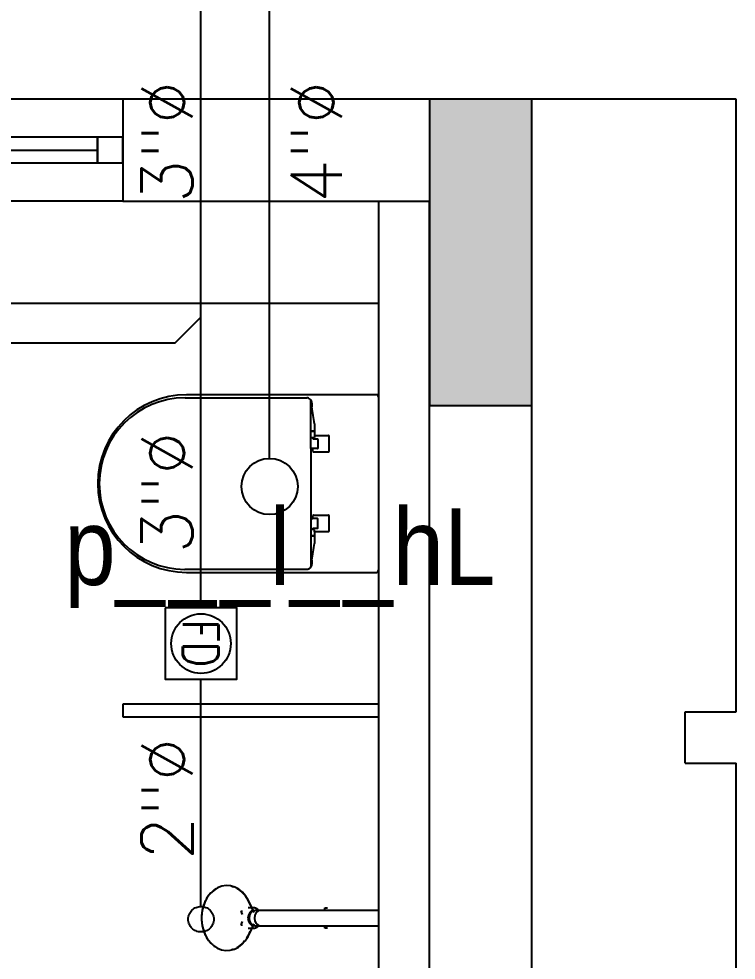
# Model space of a CAD drawing. Header units: metres. Extents: x -658 to -58, y -713 to -118.
# Drawn here: x -312.153 to -310.749, y -130.837 to -128.994 of the extents above; entities that cross this region are included whole.
import ezdxf
from ezdxf.enums import TextEntityAlignment as Align

# ---------------------------------------------------------------- set-up
doc = ezdxf.new("R2010")
doc.units = ezdxf.units.M
doc.header["$LTSCALE"] = 100
doc.linetypes.add('CENTERX2', pattern=[4, 2.5, -0.5, 0.5, -0.5])
for name, color, linetype in [('DRAIN-LW', 2, 'Continuous'), ('drainage', 6, 'Continuous'), ('P-SANR-FDRN', 3, 'Continuous'), ('plan', 8, 'Continuous')]:
    doc.layers.add(name, color=color, linetype=linetype)
doc.layers.add('DRAINAGE  TEXT', color=3, linetype='Continuous', lineweight=25)
doc.styles.add('mech', font='romans.shx')
doc.styles.add('style12', font='xarab.shx')
doc.styles.add('TIMES', font='simplex.shx', dxfattribs={"width": 0.8, "height": 0.4})

# ---------------------------------------------------------------- blocks, each defined once
blk = doc.blocks.new('SHOWER_MOXIE_BLUETOOTH_17280 - MOXIE-V153-الدور الارضي')
for p, q in [((0.1118, 0.394), (0.1182, 0.3908)), ((0.1318, 0.3908), (0.1382, 0.394)), ((0.0917, 0.3788), (0.1139, 0.368)), ((0.105, 0.3797), (0.105, 0.37)), ((0.1361, 0.368), (0.1583, 0.3788)), ((0.145, 0.37), (0.145, 0.3797)), ((0.11, 0.3665), (0.11, 0.3558)), ((0.14, 0.3558), (0.14, 0.3665)), ((0.11, 0.2585), (0.11, 0.125)), ((0.14, 0.125), (0.14, 0.2585)), ((0.1052, 0.225), (0.1052, 0.2302)), ((0.1052, 0.2302), (0.1099, 0.2302)), ((0.14, 0.2302), (0.1449, 0.2302)), ((0.1449, 0.2302), (0.1449, 0.225)), ((0.125, 0.125), (0.11, 0.125)), ((0.14, 0.125), (0.125, 0.125))]:
    blk.add_line(p, q)
at = {"flags": 128}
for points in [[(0.125, 0.4712), (0.1225, 0.4712), (0.1199, 0.4711), (0.1174, 0.4709), (0.1149, 0.4706), (0.1124, 0.4703), (0.1099, 0.4698), (0.1075, 0.4693), (0.105, 0.4687), (0.1027, 0.468), (0.1003, 0.4673), (0.098, 0.4665), (0.0957, 0.4656), (0.0935, 0.4646), (0.0913, 0.4636), (0.0892, 0.4625), (0.0871, 0.4614), (0.0851, 0.4601), (0.0832, 0.4589), (0.0813, 0.4575), (0.0795, 0.4561), (0.0777, 0.4546), (0.0761, 0.4531), (0.0745, 0.4516), (0.073, 0.4499), (0.0716, 0.4483), (0.0702, 0.4466), (0.069, 0.4448), (0.0678, 0.443), (0.0668, 0.4412), (0.0666, 0.4409)], [(0.1834, 0.4409), (0.1823, 0.4428), (0.1812, 0.4446), (0.1799, 0.4463), (0.1786, 0.448), (0.1772, 0.4497), (0.1757, 0.4513), (0.1742, 0.4529), (0.1725, 0.4544), (0.1708, 0.4559), (0.169, 0.4573), (0.1671, 0.4587), (0.1652, 0.4599), (0.1632, 0.4612), (0.1611, 0.4624), (0.159, 0.4635), (0.1569, 0.4645), (0.1546, 0.4655), (0.1524, 0.4664), (0.1501, 0.4672), (0.1477, 0.4679), (0.1453, 0.4686), (0.1429, 0.4692), (0.1405, 0.4697), (0.138, 0.4702), (0.1355, 0.4706), (0.133, 0.4708), (0.1305, 0.4711), (0.1279, 0.4712), (0.1254, 0.4712), (0.125, 0.4712)], [(0.0801, 0.387), (0.0784, 0.3884), (0.0767, 0.3899), (0.0752, 0.3915), (0.0737, 0.3931), (0.0723, 0.3947), (0.071, 0.3964), (0.0698, 0.3981), (0.0687, 0.3998), (0.0676, 0.4016), (0.0675, 0.4019)], [(0.1825, 0.4019), (0.1815, 0.4001), (0.1804, 0.3984), (0.1792, 0.3966), (0.1779, 0.395), (0.1765, 0.3933), (0.1751, 0.3917), (0.1735, 0.3902), (0.1719, 0.3887), (0.1702, 0.3872)], [(0.0939, 0.3786), (0.0917, 0.3796), (0.0896, 0.3807), (0.0876, 0.3818), (0.0857, 0.383)], [(0.105, 0.37), (0.105, 0.3693), (0.1051, 0.3686), (0.1052, 0.368), (0.1053, 0.3673), (0.1054, 0.3667), (0.1056, 0.366), (0.1058, 0.3654), (0.1061, 0.3647), (0.1064, 0.3641), (0.1067, 0.3635), (0.107, 0.3629), (0.1074, 0.3623), (0.1078, 0.3618), (0.1082, 0.3612), (0.1086, 0.3607), (0.1091, 0.3601), (0.1096, 0.3596), (0.1101, 0.3591)], [(0.125, 0.3784), (0.1244, 0.3784), (0.1238, 0.3784), (0.1232, 0.3783), (0.1227, 0.3782), (0.1221, 0.3782), (0.1215, 0.3781), (0.1209, 0.3779), (0.1204, 0.3778), (0.1198, 0.3776), (0.1192, 0.3775), (0.1187, 0.3773), (0.1182, 0.3771), (0.1176, 0.3768), (0.1171, 0.3766), (0.1166, 0.3763), (0.1161, 0.3761), (0.1156, 0.3758), (0.1152, 0.3755), (0.1147, 0.3751), (0.1143, 0.3748), (0.1138, 0.3744), (0.1136, 0.3742)], [(0.1364, 0.3742), (0.136, 0.3746), (0.1356, 0.3749), (0.1351, 0.3753), (0.1347, 0.3756), (0.1342, 0.3759), (0.1337, 0.3762), (0.1332, 0.3764), (0.1327, 0.3767), (0.1322, 0.3769), (0.1316, 0.3772), (0.1311, 0.3774), (0.1305, 0.3775), (0.13, 0.3777), (0.1294, 0.3779), (0.1289, 0.378), (0.1283, 0.3781), (0.1277, 0.3782), (0.1271, 0.3783), (0.1265, 0.3783), (0.126, 0.3784), (0.1254, 0.3784), (0.125, 0.3784)], [(0.1402, 0.3595), (0.1408, 0.36), (0.1412, 0.3605), (0.1417, 0.3611), (0.1421, 0.3616), (0.1425, 0.3622), (0.1429, 0.3628), (0.1433, 0.3633), (0.1436, 0.364), (0.1439, 0.3646), (0.1441, 0.3652), (0.1443, 0.3658), (0.1445, 0.3665), (0.1447, 0.3671), (0.1448, 0.3678), (0.1449, 0.3685), (0.145, 0.3691), (0.145, 0.3698), (0.145, 0.37)], [(0.1642, 0.3829), (0.1627, 0.382), (0.1607, 0.3809), (0.1586, 0.3798), (0.1565, 0.3787)], [(0.11, 0.3558), (0.11, 0.3527), (0.11, 0.3494), (0.11, 0.346), (0.11, 0.3424), (0.11, 0.3387), (0.11, 0.3348), (0.11, 0.3309), (0.11, 0.3268), (0.11, 0.3226), (0.11, 0.3184), (0.11, 0.314), (0.11, 0.3095), (0.11, 0.305), (0.11, 0.3003), (0.11, 0.2956), (0.11, 0.2909), (0.11, 0.2861), (0.11, 0.2813), (0.11, 0.2764), (0.11, 0.2715), (0.11, 0.2665), (0.11, 0.2616), (0.11, 0.2585)], [(0.14, 0.2585), (0.14, 0.2634), (0.14, 0.2684), (0.14, 0.2733), (0.14, 0.2782), (0.14, 0.2831), (0.14, 0.2879), (0.14, 0.2927), (0.14, 0.2974), (0.14, 0.3021), (0.14, 0.3067), (0.14, 0.3112), (0.14, 0.3156), (0.14, 0.32), (0.14, 0.3242), (0.14, 0.3284), (0.14, 0.3324), (0.14, 0.3363), (0.14, 0.3401), (0.14, 0.3437), (0.14, 0.3473), (0.14, 0.3506), (0.14, 0.3539), (0.14, 0.3558)]]:
    blk.add_lwpolyline(points, dxfattribs=at)
for centre, major_axis, start_param, end_param in [((0.125, 0.4213), (-0.0635, 0), 4.712389, 7.420328), ((0.125, 0.4213), (0.0635, 0), 5.12421, 7.853982), ((0.125, 0.4213), (0.0626, 0), 3.338215, 3.403978), ((0.125, 0.4213), (0.0626, 0), 6.020799, 6.086563), ((0.125, 0.4213), (0.0395, 0), 4.322798, 4.381145), ((0.125, 0.4213), (0.0395, 0), 5.030399, 5.10198), ((0.125, 0.3687), (-0.015, 0), 4.712389, 6.283185), ((0.125, 0.3665), (-0.015, 0), 4.712389, 6.283185), ((0.125, 0.3687), (0.015, 0), 0, 1.570796), ((0.125, 0.3665), (0.015, 0), 0, 1.570796), ((0.125, 0.3558), (-0.015, 0), 4.712389, 6.283185), ((0.125, 0.3558), (0.015, 0), 0, 1.570796)]:
    blk.add_ellipse(centre, major_axis=major_axis, ratio=0.786454, start_param=start_param, end_param=end_param)
blk = doc.blocks.new('Deca_Bacia Sanitaria Convencional Lk_P_232_Suspensa - P_232_Branco Gelo GE17-2202971-الدور الارضي')
for p, q in [((-99.1446, -78.7742), (-99.1446, -79.1455)), ((-98.7968, -79.1455), (-98.7968, -78.7742))]:
    blk.add_line(p, q)
for centre, radius, start, end in [((-98.9707, -78.7742), 0.1739, 0, 180), ((-99.1406, -79.1455), 0.004, 180, 270), ((-98.8008, -79.1455), 0.004, 270, 0)]:
    blk.add_arc(centre, radius, start, end)
blk = doc.blocks.new('Deca_Shared_Assento_P_232 - AP_60_ Branco Gelo GE17-2202861-الدور الارضي')
for p, q in [((-99.1388, -79.0091), (-99.1388, -78.7705)), ((-98.803, -78.7711), (-98.803, -79.0091)), ((-99.0394, -79.0174), (-99.1343, -79.0174)), ((-99.1209, -79.0192), (-99.1284, -79.0191)), ((-99.0652, -79.0243), (-99.088, -79.0243)), ((-99.0736, -79.0233), (-99.0736, -79.0174)), ((-99.073, -79.0234), (-99.073, -79.0174)), ((-99.0652, -79.0243), (-99.0615, -79.0243)), ((-99.0652, -79.0516), (-99.0652, -79.0243)), ((-99.0605, -79.0233), (-99.0605, -79.0174)), ((-99.0605, -79.0212), (-99.0584, -79.0212)), ((-99.0584, -79.0212), (-99.0584, -79.0302)), ((-98.9671, -79.0174), (-99.0394, -79.0174)), ((-99.0394, -79.0174), (-99.0394, -79.0212)), ((-99.0394, -79.0303), (-99.0394, -79.0211)), ((-99.0394, -79.0212), (-99.0336, -79.0212)), ((-99.0326, -79.0222), (-99.0326, -79.0516)), ((-98.9024, -79.0174), (-98.9671, -79.0174)), ((-98.9092, -79.0516), (-98.9092, -79.0222)), ((-98.9082, -79.0212), (-98.9024, -79.0212)), ((-98.9024, -79.0174), (-98.8074, -79.0174)), ((-98.9024, -79.0212), (-98.9024, -79.0174)), ((-98.9024, -79.0303), (-98.9024, -79.0211)), ((-98.8834, -79.0212), (-98.8834, -79.0302)), ((-98.8813, -79.0212), (-98.8834, -79.0212)), ((-98.8813, -79.0233), (-98.8813, -79.0174)), ((-98.8766, -79.0243), (-98.8803, -79.0243)), ((-98.8537, -79.0243), (-98.8766, -79.0243)), ((-98.8766, -79.0243), (-98.8766, -79.0516)), ((-98.8688, -79.0234), (-98.8688, -79.0174)), ((-98.8682, -79.0233), (-98.8682, -79.0174)), ((-98.8133, -79.0191), (-98.8208, -79.0192)), ((-99.0574, -79.0312), (-99.0404, -79.0312)), ((-98.8844, -79.0312), (-98.9014, -79.0312)), ((-99.0336, -79.0526), (-99.0642, -79.0526)), ((-98.8776, -79.0526), (-98.9082, -79.0526))]:
    blk.add_line(p, q)
for centre, radius, start, end in [((-98.9709, -78.7711), 0.1679, 0, 179.7947), ((-99.1287, -79.0091), 0.01, 180, 271.7731), ((-99.0407, -78.6089), 0.4181, 258.944, 263.5087), ((-99.0746, -79.0233), 0.00102, 280, 0), ((-99.072, -79.0234), 0.000938, 180, 270), ((-99.0615, -79.0233), 0.000993, 270, 0), ((-99.0336, -79.0222), 0.001, 0, 90), ((-98.9082, -79.0222), 0.001, 90, 180), ((-98.8803, -79.0233), 0.000993, 180, 270), ((-98.8697, -79.0234), 0.000938, 270, 0), ((-98.8671, -79.0233), 0.00102, 180, 260), ((-98.901, -78.6089), 0.4181, 276.4913, 281.056), ((-98.813, -79.0091), 0.01, 268.2269, 0), ((-99.0574, -79.0302), 0.00101, 180, 270), ((-99.0404, -79.0301), 0.00102, 270, 353.7846), ((-98.9014, -79.0301), 0.00102, 186.2154, 270), ((-98.8844, -79.0302), 0.00101, 270, 0), ((-99.0642, -79.0516), 0.001, 180, 270), ((-99.0336, -79.0516), 0.001, 270, 0), ((-98.9082, -79.0516), 0.001, 180, 270), ((-98.8776, -79.0516), 0.001, 270, 0)]:
    blk.add_arc(centre, radius, start, end)
blk = doc.blocks.new('*U113')
blk.add_line((0.65, 0), (0.05, 0))
for points in [[(0.05, 0.025), (0, 0.025), (0, -0.025), (0.05, -0.025)], [(0.65, -0.025), (0.65, 0.025), (0.05, 0.025), (0.05, -0.025)], [(0.65, 0.025), (0.7, 0.025), (0.7, -0.025), (0.65, -0.025)]]:
    blk.add_lwpolyline(points, close=True)
blk = doc.blocks.new('GREGRERGREGRE')
h = blk.add_hatch(color=256)
h.dxf.hatch_style = 1
h.paths.add_polyline_path([(-202.3055, -129.7512), (-202.1055, -129.7512), (-202.1055, -129.1512), (-202.3055, -129.1512)])
blk.add_lwpolyline([(-202.3055, -129.7512), (-202.1055, -129.7512), (-202.1055, -129.1512), (-202.3055, -129.1512)], close=True)
blk = doc.blocks.new('A$Cc2be8e3e')
at = {"layer": 'plan'}
for p, q in [((-14.7035, 19.3095), (-15.4035, 19.3095)), ((-13.5035, 19.3095), (-14.7035, 19.3095)), ((-14.7035, 19.3095), (-14.7035, 19.1095)), ((-13.9035, 17.5095), (-13.9035, 19.3095)), ((-13.5035, 18.1095), (-13.5035, 19.3095)), ((-14.7035, 19.1095), (-15.4035, 19.1095)), ((-14.7035, 19.1095), (-14.1035, 19.1095)), ((-14.2035, 19.1095), (-14.2035, 17.3095)), ((-14.1035, 17.3095), (-14.1035, 19.1095)), ((-15.5435, 18.9095), (-14.2035, 18.9095)), ((-14.2035, 18.1247), (-14.7035, 18.1247)), ((-14.7035, 18.1247), (-14.7035, 18.0997)), ((-14.7035, 18.0997), (-14.2035, 18.0997)), ((-13.6035, 18.1095), (-13.5035, 18.1095)), ((-13.6035, 18.0095), (-13.6035, 18.1095)), ((-13.6035, 18.0095), (-13.5035, 18.0095)), ((-13.5035, 17.5095), (-13.5035, 18.0095))]:
    blk.add_line(p, q, dxfattribs=at)
blk.add_blockref('GREGRERGREGRE', (188.202, 148.4607), dxfattribs=at)
for name, p, rotation in [('*U113', (-14.7035, 19.2095), 179.9999999999999), ('Deca_Bacia Sanitaria Convencional Lk_P_232_Suspensa - P_232_Branco Gelo GE17-2202971-الدور الارضي', (-93.3531, 117.5274), 90), ('Deca_Shared_Assento_P_232 - AP_60_ Branco Gelo GE17-2202861-الدور الارضي', (-93.3531, 117.5274), 90), ('SHOWER_MOXIE_BLUETOOTH_17280 - MOXIE-V153-الدور الارضي', (-14.0785, 17.581), 90)]:
    blk.add_blockref(name, p, dxfattribs=dict(at, rotation=rotation))
at = {"layer": 'plan', "style": 'style12', "width": 0.9}
blk.add_text('p___l__hL', height=0.15, dxfattribs=at).set_placement((-14.8181, 18.358))
blk = doc.blocks.new('FD-1')
at = {"layer": 'P-SANR-FDRN', "color": 3}
blk.add_lwpolyline([(-75, -75), (75, -75), (75, 75), (-75, 75)], close=True, dxfattribs=at)
blk.add_circle((0, 0), 62.5, dxfattribs=at)
at = {"layer": 'DRAINAGE  TEXT', "color": 1, "insert": (49.5, -0.6), "char_height": 74.65, "width": 0.635, "attachment_point": 6, "style": 'TIMES'}
blk.add_mtext('{\\Fsimplex|c0;FD}', dxfattribs=at)

msp = doc.modelspace()

# ---------------------------------------------------------------- linework, layer by layer
at = {"layer": 'DRAIN-LW'}
for p, q in [((-311.7964, -130.1475), (-311.7964, -128.2351)), ((-311.847, -129.6287), (-311.7964, -129.5781)), ((-315.3402, -129.6287), (-311.847, -129.6287))]:
    msp.add_line(p, q, dxfattribs=at)
at = {"layer": 'DRAIN-LW', "linetype": 'CENTERX2', "ltscale": 0.005}
msp.add_line((-311.7964, -130.732), (-311.7964, -130.2874), dxfattribs=at)
msp.add_circle((-311.7964, -130.757), 0.025, dxfattribs=at)
at = {"layer": 'drainage'}
msp.add_line((-311.6621, -129.8548), (-311.6621, -128.2082), dxfattribs=at)
msp.add_circle((-311.6621, -129.9098), 0.055, dxfattribs=at)

# ---------------------------------------------------------------- block references
at = {"layer": 'P-SANR-FDRN', "color": 3, "xscale": 0.0009323437603825, "yscale": 0.0009323437603825, "zscale": 0.0009323437603825, "rotation": 270}
msp.add_blockref('FD-1', (-311.7964, -130.2174), dxfattribs=at)
at = {"layer": 'plan'}
msp.add_blockref('A$Cc2be8e3e', (-297.2456, -148.4607), dxfattribs=at)

# ---------------------------------------------------------------- texts
at = {"layer": 'DRAINAGE  TEXT', "linetype": 'Continuous', "style": 'mech'}
for s, p in [('3"%%C', (-311.8627, -129.2354)), ('4"%%C', (-311.5707, -129.2354)), ('3"%%C', (-311.8627, -129.9217)), ('2"%%C', (-311.8627, -130.5216))]:
    msp.add_text(s, height=0.1, rotation=90, dxfattribs=at).set_placement(p, align=Align.MIDDLE_CENTER)

doc.saveas('drawing.dxf')
